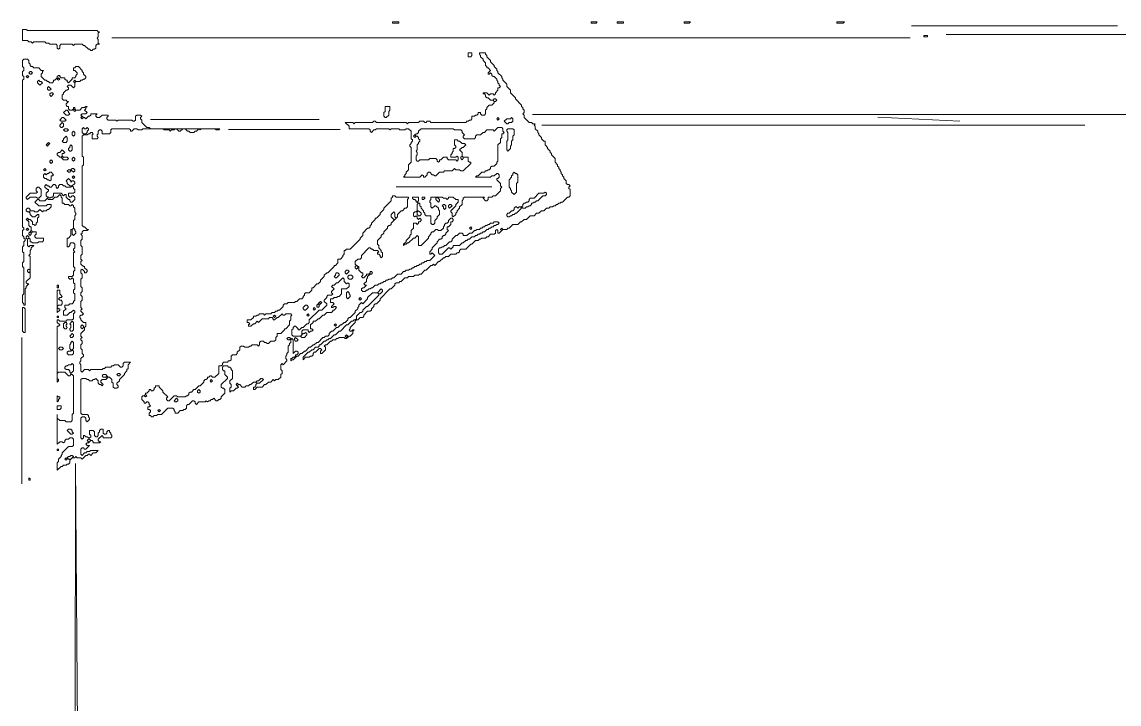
# Model space of a CAD drawing. Header units: millimetres. Extents: x 0 to 419, y 0 to 297.
# Drawn here: x 0.5 to 77.9, y 248.4 to 296.5 of the extents above; entities that cross this region are included whole.
import ezdxf

# ---------------------------------------------------------------- set-up
doc = ezdxf.new("R2010")
doc.units = ezdxf.units.MM
for name, color, linetype, lineweight in [('PAGE_001_TRACE_CURVE', 6, 'CONTINUOUS', 0), ('PAGE_001_TRACE_STRAIGHT', 5, 'CONTINUOUS', 0), ('PAGE_001_TRACE_TEXT_SYMBOL', 6, 'CONTINUOUS', 0)]:
    doc.layers.add(name, color=color, linetype=linetype, lineweight=lineweight)

msp = doc.modelspace()

# ---------------------------------------------------------------- linework, layer by layer
at = {"layer": 'PAGE_001_TRACE_CURVE', "color": 6}
for points in [[(32.753, 294.356), (32.753, 294.268), (32.84, 294.18), (32.84, 294.093), (33.016, 293.918), (33.016, 293.83), (33.191, 293.655), (33.191, 293.48), (33.278, 293.392), (33.278, 293.305), (33.366, 293.305), (33.541, 293.129), (33.366, 292.954), (33.366, 292.867), (33.453, 292.867), (33.541, 292.954), (33.629, 292.867), (33.629, 292.779), (33.716, 292.692), (33.804, 292.692), (33.979, 292.516), (33.979, 292.429), (34.066, 292.341), (34.066, 292.254), (34.154, 292.166), (34.154, 292.078), (34.242, 291.991), (34.154, 291.903), (34.066, 291.903), (34.066, 291.728), (33.891, 291.553), (33.891, 291.465), (33.804, 291.378), (33.716, 291.465), (33.541, 291.465), (33.453, 291.378), (33.278, 291.553), (33.016, 291.553), (33.016, 291.465), (33.103, 291.465), (33.191, 291.378), (33.191, 291.29), (33.278, 291.203), (33.366, 291.203), (33.541, 291.027), (33.716, 291.027), (33.804, 290.94), (33.804, 290.852), (33.629, 290.677), (33.453, 290.677), (33.278, 290.502), (33.278, 290.414), (33.191, 290.327), (33.191, 290.064), (33.103, 289.977), (32.928, 289.977), (32.84, 290.064), (32.84, 290.152), (32.665, 290.152), (32.665, 290.064), (32.578, 289.977), (32.49, 289.977), (32.402, 289.889), (32.227, 289.889)], [(34.942, 291.553), (34.942, 291.728), (34.679, 291.991), (34.679, 292.166), (34.417, 292.429), (34.417, 292.516), (34.329, 292.604), (34.329, 292.692), (34.066, 292.954), (34.066, 293.042), (33.979, 293.129), (33.979, 293.217), (33.804, 293.392), (33.804, 293.48), (33.541, 293.742), (33.541, 293.83), (33.278, 294.093), (33.278, 294.18), (33.191, 294.268), (33.191, 294.356), (32.753, 294.356)], [(0.613, 293.918), (0.525, 293.83), (0.525, 293.392), (0.613, 293.305), (0.613, 293.129), (0.525, 293.042), (0.525, 292.779), (0.613, 292.692), (0.613, 292.516), (0.525, 292.429), (0.525, 282.094), (0.613, 282.007), (0.613, 281.919), (0.525, 281.832), (0.525, 281.481), (0.613, 281.394), (0.613, 281.306), (0.701, 281.219), (0.701, 281.131), (0.613, 281.043), (0.613, 280.781), (0.525, 280.693), (0.525, 280.343), (0.613, 280.255), (0.613, 279.642), (0.525, 279.555), (0.525, 279.292), (0.613, 279.204), (0.613, 277.365), (0.525, 277.277), (0.525, 276.752), (0.613, 276.664), (0.613, 276.577), (0.701, 276.577), (0.701, 277.715), (0.788, 277.803), (0.788, 277.891), (0.963, 278.066), (0.876, 278.066), (0.788, 278.153), (0.788, 278.241), (1.051, 278.504), (1.051, 279.992), (0.963, 280.08), (1.051, 280.168), (1.051, 280.43), (1.138, 280.518), (1.138, 280.605), (1.314, 280.781), (1.051, 280.781), (0.963, 280.693), (0.876, 280.781), (0.876, 281.219), (0.963, 281.306), (1.051, 281.219), (1.051, 281.043), (1.138, 281.043), (1.226, 280.956), (1.576, 280.956), (1.664, 281.043), (1.927, 281.043), (2.014, 281.131), (2.014, 281.306), (1.489, 281.306)], [(4.904, 292.516), (4.992, 292.604), (4.992, 292.692), (4.817, 292.867), (4.817, 292.954), (4.729, 293.042), (4.729, 293.129), (4.466, 293.392), (4.291, 293.392), (4.204, 293.305), (4.116, 293.305), (4.116, 293.129), (4.204, 293.129), (4.379, 292.954), (4.379, 292.867), (4.291, 292.779), (4.291, 292.692), (4.204, 292.604), (4.028, 292.604), (4.028, 292.516), (3.766, 292.254), (3.678, 292.341), (3.678, 292.429), (3.591, 292.429), (3.503, 292.516), (3.503, 292.604), (3.24, 292.604), (3.153, 292.692), (3.153, 292.779), (3.065, 292.779), (2.978, 292.692), (2.978, 292.604), (2.802, 292.429), (2.715, 292.429), (2.715, 292.341), (2.627, 292.254), (2.452, 292.254), (2.365, 292.341), (2.277, 292.341), (2.189, 292.429), (2.102, 292.429), (1.839, 292.692), (1.839, 292.867), (1.927, 292.954), (1.927, 293.042), (2.014, 293.129), (1.839, 293.129), (1.664, 293.305), (1.314, 293.305), (1.226, 293.392), (1.138, 293.392), (1.051, 293.48), (1.051, 293.567), (0.963, 293.655), (0.963, 293.83), (0.876, 293.918), (0.613, 293.918)], [(6.48, 289.801), (6.568, 289.889), (6.568, 289.977), (6.13, 289.977), (5.955, 289.801), (5.78, 289.801), (5.692, 289.889), (5.692, 289.977), (5.78, 290.064), (5.342, 290.064), (5.342, 289.977), (5.254, 289.889), (5.167, 289.889), (4.992, 289.714), (4.904, 289.801), (4.817, 289.801), (4.641, 289.977), (4.729, 290.064), (4.992, 290.064), (5.079, 290.152), (4.904, 290.327), (4.992, 290.414), (4.992, 290.502), (5.079, 290.59), (4.992, 290.59), (4.904, 290.502), (4.729, 290.502), (4.554, 290.327), (4.291, 290.327), (4.204, 290.414), (4.204, 290.502), (4.116, 290.502), (4.116, 290.414), (4.028, 290.327), (3.853, 290.327), (3.766, 290.414), (3.766, 290.59), (3.678, 290.59), (3.591, 290.677), (3.591, 290.765), (3.766, 290.94), (3.678, 290.94), (3.591, 291.027), (3.415, 291.027), (3.328, 291.115), (3.328, 291.378), (3.415, 291.465), (3.415, 291.553), (3.591, 291.728), (3.678, 291.728), (3.766, 291.816), (3.766, 291.903), (3.678, 291.991), (3.766, 292.078), (3.941, 292.078), (4.116, 291.903), (4.204, 291.991), (4.204, 292.254), (4.291, 292.341), (4.554, 292.341), (4.641, 292.429), (4.729, 292.429), (4.817, 292.516), (4.904, 292.516)], [(38.27, 283.671), (38.358, 283.758), (38.445, 283.758), (38.533, 283.846), (38.62, 283.846), (38.971, 284.196), (39.058, 284.196), (39.146, 284.284), (39.146, 284.722), (39.058, 284.809), (39.058, 284.897), (39.146, 284.984), (39.058, 285.072), (38.971, 285.072), (38.883, 285.16), (38.883, 285.335), (38.708, 285.51), (38.708, 285.598), (38.62, 285.685), (38.62, 285.773), (38.533, 285.86), (38.533, 285.948), (38.445, 286.035), (38.445, 286.123), (38.358, 286.211), (38.358, 286.298), (38.27, 286.386), (38.27, 286.473), (38.095, 286.649), (38.095, 286.911), (37.832, 287.174), (37.832, 287.262), (37.745, 287.349), (37.745, 287.437), (37.569, 287.612), (37.569, 287.699), (37.394, 287.875), (37.394, 288.137), (37.307, 288.137), (37.132, 288.313), (37.132, 288.4), (36.956, 288.575), (36.956, 288.663), (36.869, 288.75), (36.869, 288.838), (36.694, 289.013), (36.694, 289.188), (36.606, 289.276), (36.694, 289.363), (36.518, 289.363), (36.431, 289.451), (36.256, 289.451), (35.905, 289.801), (35.905, 289.977), (35.818, 290.064), (35.905, 290.152), (35.905, 290.327), (35.818, 290.414), (35.818, 290.502), (35.73, 290.59), (35.73, 290.677), (35.292, 291.115), (35.292, 291.203), (34.942, 291.553)], [(5.867, 288.838), (5.955, 288.926), (6.043, 288.926), (6.13, 288.838), (6.13, 288.663), (6.656, 288.663), (6.743, 288.75), (6.743, 288.926), (6.831, 289.013), (8.057, 289.013), (8.144, 288.926), (8.144, 288.838), (8.232, 288.838), (8.407, 289.013), (8.582, 289.013), (8.67, 288.926), (8.933, 288.926), (9.02, 289.013), (10.421, 289.013), (10.509, 288.926), (10.859, 288.926), (10.947, 288.838), (11.034, 288.926), (11.21, 288.926), (11.297, 289.013), (11.385, 289.013), (11.56, 288.838), (11.647, 288.838), (11.823, 289.013), (11.998, 289.013), (12.173, 288.838), (12.26, 288.838), (12.348, 288.75), (12.611, 288.75), (12.698, 288.838), (12.786, 288.838), (12.961, 289.013), (13.049, 288.926), (13.136, 289.013), (14.099, 289.013), (14.187, 288.926), (14.362, 288.926), (14.45, 289.013), (9.546, 289.013), (9.458, 289.101), (9.283, 289.101), (8.933, 289.451), (8.933, 289.626), (8.845, 289.714), (8.845, 289.801), (8.933, 289.889), (8.845, 289.977), (8.582, 289.977), (8.495, 289.889), (8.495, 289.626), (8.407, 289.539), (8.32, 289.539), (8.232, 289.626), (7.269, 289.626), (7.181, 289.539), (7.094, 289.626), (6.568, 289.626), (6.48, 289.714), (6.48, 289.801)], [(32.227, 289.889), (32.227, 289.714), (32.14, 289.626), (32.052, 289.626), (31.965, 289.539), (31.877, 289.539), (31.789, 289.451), (29.337, 289.451), (29.25, 289.539), (29.075, 289.539), (28.987, 289.451), (28.9, 289.451), (28.812, 289.539), (28.549, 289.539), (28.462, 289.451), (27.761, 289.451), (27.673, 289.363), (27.586, 289.451), (25.484, 289.451), (25.397, 289.539), (25.309, 289.539), (25.221, 289.451), (23.995, 289.451), (23.908, 289.363), (23.82, 289.451), (23.295, 289.451), (23.557, 289.188), (23.557, 289.013), (24.959, 289.013), (25.046, 288.926), (25.046, 288.838), (25.134, 288.75), (25.309, 288.926), (25.397, 288.926), (25.484, 289.013), (26.36, 289.013), (26.447, 288.926), (26.535, 289.013), (27.06, 289.013), (27.148, 288.926), (27.498, 288.926), (27.586, 289.013), (27.761, 289.013), (27.936, 288.838), (27.936, 288.313), (28.024, 288.225), (28.024, 288.137), (27.936, 288.05), (27.936, 287.962), (27.849, 287.875), (27.849, 287.787), (27.936, 287.699), (27.936, 286.649), (27.761, 286.473), (27.761, 286.123), (27.586, 285.948), (27.586, 285.86), (27.498, 285.773), (27.498, 285.685), (27.411, 285.598), (28.549, 285.598), (28.724, 285.773), (28.812, 285.685), (28.812, 285.598)], [(4.641, 276.402), (4.641, 276.84), (4.729, 276.927), (4.729, 277.19), (4.641, 277.277), (4.641, 277.453), (4.729, 277.54), (4.729, 277.803), (4.641, 277.891), (4.641, 278.416), (4.729, 278.504), (4.729, 278.766), (4.641, 278.854), (4.641, 279.029), (4.729, 279.117), (4.904, 278.941), (4.904, 278.854), (4.992, 278.854), (5.079, 278.941), (5.079, 279.029), (4.904, 279.204), (4.904, 279.292), (4.817, 279.292), (4.641, 279.467), (4.641, 279.642), (4.729, 279.73), (4.641, 279.817), (4.641, 280.08), (4.729, 280.168), (4.729, 280.693), (4.641, 280.781), (4.641, 281.131), (4.729, 281.219), (4.729, 281.481), (4.641, 281.569), (4.729, 281.656), (4.729, 281.744), (4.817, 281.832), (5.079, 281.832), (5.167, 281.919), (5.079, 281.919), (4.904, 282.094), (4.817, 282.094), (4.729, 282.182), (4.729, 286.386), (4.817, 286.473), (4.817, 286.999), (4.729, 287.086), (4.729, 288.488), (4.817, 288.575), (5.079, 288.575), (5.167, 288.663), (5.254, 288.663), (5.342, 288.75), (5.43, 288.75), (5.517, 288.663), (5.43, 288.575), (5.43, 288.313), (5.78, 288.313), (5.867, 288.4), (5.78, 288.488), (5.78, 288.575), (5.867, 288.663), (5.867, 288.838)], [(29.688, 286.911), (29.25, 286.911), (29.162, 286.824), (28.549, 286.824), (28.462, 286.736), (28.374, 286.736), (28.287, 286.824), (28.287, 287.086), (28.374, 287.174), (28.374, 287.349), (28.287, 287.437), (28.374, 287.524), (28.374, 287.875), (28.462, 287.962), (28.462, 288.05), (28.549, 288.137), (28.549, 288.225), (28.462, 288.313), (28.462, 288.4), (28.374, 288.488), (28.287, 288.488), (28.199, 288.575), (28.287, 288.663), (28.374, 288.663), (28.462, 288.75), (28.462, 288.838), (28.637, 289.013), (30.914, 289.013), (31.001, 288.926), (31.439, 288.926), (31.527, 288.838), (31.527, 288.75), (31.702, 288.575), (31.614, 288.488), (31.614, 288.4), (31.702, 288.313), (32.402, 288.313), (32.49, 288.4), (32.49, 288.488), (32.578, 288.575), (32.84, 288.575), (33.016, 288.75), (33.103, 288.75), (33.278, 288.926), (33.716, 288.926), (33.804, 288.838), (34.066, 289.101), (34.329, 289.101), (34.417, 289.013), (34.417, 288.838), (34.504, 288.75), (34.417, 288.663), (34.329, 288.663), (34.329, 288.4), (34.242, 288.313), (34.242, 288.05), (34.066, 287.875), (34.066, 286.736), (33.979, 286.649), (33.979, 286.561), (33.804, 286.386), (33.629, 286.386), (33.541, 286.298), (33.541, 286.211)], [(28.812, 285.598), (28.9, 285.598), (29.075, 285.773), (29.075, 285.86), (29.162, 285.948), (29.25, 285.948), (29.425, 285.773), (29.513, 285.773), (29.6, 285.685), (29.688, 285.685), (29.95, 285.948), (30.213, 285.948), (30.301, 286.035), (30.826, 286.035), (31.001, 286.211), (31.089, 286.123), (31.352, 286.123), (31.439, 286.035), (31.614, 286.035), (32.14, 286.561), (32.14, 286.649), (32.052, 286.649), (31.965, 286.736), (31.965, 286.999), (31.614, 286.999), (31.527, 287.086), (31.527, 287.349), (31.352, 287.524), (31.527, 287.699), (31.614, 287.699), (31.789, 287.875), (31.702, 287.962), (31.527, 287.962), (31.352, 288.137), (31.264, 288.137), (31.176, 288.225), (31.001, 288.225), (31.001, 287.875), (31.089, 287.787), (31.089, 287.699), (31.001, 287.612), (30.914, 287.612), (30.914, 287.437), (30.826, 287.349), (30.826, 287.262), (30.739, 287.174), (30.739, 286.999), (31.089, 286.999), (31.176, 287.086), (31.264, 286.999), (31.264, 286.824), (31.176, 286.736), (31.089, 286.824), (30.563, 286.824), (30.476, 286.911), (30.476, 286.999), (30.213, 286.999), (30.038, 286.824), (29.95, 286.824), (29.95, 286.736), (29.863, 286.649), (29.775, 286.736), (29.775, 286.824), (29.688, 286.911)], [(33.541, 286.211), (33.453, 286.123), (33.366, 286.123), (33.278, 286.035), (33.191, 286.035), (33.103, 285.948), (32.928, 285.948), (32.665, 285.685), (32.578, 285.685), (32.49, 285.598), (33.541, 285.598), (33.629, 285.685), (33.804, 285.685), (33.979, 285.86), (34.066, 285.86), (34.154, 285.773), (34.154, 285.598), (34.066, 285.51), (33.979, 285.51), (33.979, 285.422), (34.242, 285.16), (34.242, 284.984), (34.329, 284.897), (34.242, 284.809), (34.242, 284.634), (33.891, 284.284), (33.716, 284.284), (33.629, 284.196), (33.366, 284.196), (33.366, 284.021), (33.278, 283.934), (33.191, 283.934), (33.016, 284.109), (33.103, 284.196), (31.702, 284.196), (31.614, 284.109), (31.614, 284.021), (31.527, 283.934), (31.527, 283.671), (31.352, 283.496), (31.352, 283.408), (31.176, 283.233), (31.176, 283.145), (31.089, 283.058), (31.089, 282.97), (30.914, 282.795), (30.826, 282.883), (30.826, 283.058), (30.739, 283.145), (30.739, 283.233), (31.089, 283.583), (31.089, 283.671), (31.264, 283.846), (31.264, 284.021), (31.089, 284.021), (30.914, 284.196), (30.563, 284.196), (30.563, 284.109), (30.476, 284.021), (30.388, 284.109), (30.213, 284.109), (30.126, 284.196), (29.337, 284.196), (29.337, 284.021)], [(1.489, 281.306), (1.401, 281.394), (1.401, 281.481), (1.489, 281.569), (1.489, 281.744), (1.226, 281.744), (1.138, 281.832), (1.138, 282.094), (1.051, 282.094), (0.963, 282.182), (0.963, 282.445), (0.876, 282.532), (0.963, 282.62), (1.051, 282.62), (1.226, 282.445), (1.226, 282.27), (1.314, 282.27), (1.401, 282.182), (1.489, 282.27), (1.489, 282.357), (1.576, 282.445), (1.576, 282.707), (1.664, 282.795), (1.664, 282.97), (1.576, 282.97), (1.401, 282.795), (1.226, 282.795), (1.051, 282.97), (1.051, 283.058), (0.963, 283.145), (1.051, 283.233), (1.314, 283.233), (1.401, 283.145), (1.576, 283.145), (1.751, 283.32), (1.927, 283.145), (2.014, 283.233), (2.189, 283.233), (2.277, 283.32), (2.365, 283.32), (2.54, 283.496), (2.54, 283.671), (2.277, 283.671), (2.189, 283.583), (1.664, 283.583), (1.401, 283.846), (1.576, 284.021), (1.664, 284.021), (1.751, 283.934), (2.102, 283.934), (2.277, 284.109), (2.365, 284.021), (2.627, 284.021), (2.802, 284.196), (2.978, 284.196), (3.153, 284.371), (3.24, 284.284), (3.24, 284.196), (3.328, 284.109), (3.328, 283.758), (3.415, 283.758), (3.503, 283.671), (3.766, 283.671), (3.853, 283.583)], [(24.784, 278.679), (24.608, 278.504), (24.521, 278.504), (24.433, 278.591), (24.521, 278.679), (24.521, 278.854), (24.433, 278.854), (24.258, 279.029), (24.258, 279.292), (24.171, 279.292), (23.995, 279.467), (23.995, 279.642), (24.171, 279.817), (24.346, 279.817), (24.433, 279.905), (24.433, 280.08), (24.959, 280.605), (25.046, 280.605), (25.134, 280.518), (25.221, 280.518), (25.309, 280.43), (25.572, 280.43), (25.659, 280.343), (25.572, 280.255), (25.572, 280.168), (25.659, 280.168), (25.747, 280.08), (25.747, 279.992), (25.834, 279.905), (25.922, 279.992), (25.922, 280.255), (25.834, 280.343), (25.834, 280.43), (25.659, 280.605), (25.659, 280.781), (25.572, 280.868), (25.572, 281.131), (25.834, 281.394), (25.834, 281.481), (26.01, 281.656), (26.01, 281.744), (26.272, 282.007), (26.272, 282.094), (26.36, 282.182), (26.447, 282.182), (26.535, 282.27), (26.535, 282.357), (26.973, 282.795), (26.973, 282.97), (27.236, 283.233), (27.323, 283.233), (27.498, 283.408), (27.586, 283.408), (27.673, 283.496), (27.673, 284.021), (27.761, 284.109), (27.761, 284.196), (26.885, 284.196), (26.798, 284.284), (26.623, 284.284), (26.623, 284.196), (26.535, 284.109), (26.535, 283.934), (26.01, 283.408)], [(29.337, 284.021), (29.25, 283.934), (29.25, 283.846), (29.337, 283.758), (29.337, 283.496), (29.425, 283.408), (29.6, 283.583), (29.688, 283.583), (29.863, 283.408), (29.863, 283.32), (29.95, 283.233), (29.95, 282.97), (29.775, 282.795), (29.775, 282.707), (29.6, 282.532), (29.6, 282.357), (29.513, 282.27), (29.425, 282.27), (29.337, 282.357), (29.337, 282.883), (28.987, 282.883), (28.9, 282.97), (28.9, 283.058), (28.812, 283.145), (28.812, 283.233), (28.637, 283.408), (28.637, 283.496), (28.549, 283.583), (28.549, 283.758), (28.462, 283.758), (28.374, 283.846), (28.462, 283.934), (28.462, 284.196), (28.024, 284.196), (28.024, 284.109), (28.111, 284.021), (28.199, 284.021), (28.287, 283.934), (28.287, 283.846), (28.374, 283.846), (28.462, 283.758), (28.374, 283.671), (28.374, 283.233), (28.287, 283.145), (28.199, 283.145), (28.111, 283.058), (28.111, 282.883), (28.199, 282.795), (28.287, 282.883), (28.374, 282.795), (28.374, 282.707), (28.462, 282.62), (28.549, 282.707), (28.637, 282.62), (28.637, 282.532), (28.549, 282.445), (28.462, 282.445), (28.462, 282.357), (28.374, 282.27), (28.287, 282.357), (28.111, 282.357), (28.111, 282.007), (27.936, 281.832), (27.936, 281.569)], [(3.853, 283.583), (3.941, 283.583), (4.028, 283.671), (4.116, 283.583), (4.116, 283.496), (4.204, 283.408), (4.204, 283.145), (4.291, 283.058), (4.291, 282.97), (4.204, 282.883), (4.204, 282.62), (4.116, 282.532), (4.116, 282.007), (4.028, 281.919), (3.941, 281.919), (3.941, 281.481), (3.766, 281.306), (3.678, 281.306), (3.678, 280.693), (3.766, 280.693), (3.853, 280.781), (3.853, 280.868), (3.941, 280.956), (4.116, 280.956), (4.204, 280.868), (4.204, 280.605), (4.116, 280.518), (4.116, 280.43), (4.204, 280.343), (4.116, 280.255), (4.116, 279.292), (4.204, 279.204), (4.204, 279.029), (4.116, 278.941), (4.116, 278.679), (4.028, 278.591), (3.766, 278.591), (3.766, 278.504), (3.853, 278.416), (3.941, 278.416), (4.028, 278.504), (4.116, 278.416), (4.116, 278.153), (4.204, 278.066), (4.204, 277.715), (4.116, 277.628), (4.116, 277.453), (4.204, 277.365), (4.204, 276.927), (4.116, 276.84), (4.116, 276.752), (4.028, 276.664), (3.853, 276.664), (3.766, 276.577), (3.503, 276.577), (3.503, 276.402), (3.591, 276.314), (3.415, 276.139), (3.415, 275.876), (3.678, 275.876), (3.853, 276.051), (3.941, 276.051), (4.116, 276.227), (4.204, 276.139)], [(26.01, 283.408), (26.01, 283.32), (25.747, 283.058), (25.747, 282.97), (25.484, 282.707), (25.397, 282.707), (25.397, 282.62), (25.134, 282.357), (25.134, 282.27), (25.046, 282.182), (25.046, 282.094), (24.959, 282.007), (24.871, 282.007), (24.521, 281.656), (24.521, 281.481), (24.346, 281.306), (24.346, 281.219), (23.645, 280.518), (23.382, 280.518), (23.295, 280.43), (23.207, 280.43), (23.207, 280.168), (23.12, 280.08), (23.12, 279.992), (22.944, 279.817), (22.769, 279.817), (22.769, 279.555), (22.594, 279.379), (22.507, 279.379), (22.507, 279.292), (22.069, 278.854), (21.981, 278.854), (21.806, 278.679), (21.806, 278.591), (21.543, 278.328), (21.543, 278.241), (21.368, 278.066), (21.281, 278.066), (21.018, 277.803), (20.93, 277.803), (20.93, 277.628), (20.755, 277.453), (20.492, 277.453), (20.405, 277.365), (20.405, 277.277), (20.317, 277.19), (20.317, 277.102), (20.23, 277.015), (20.055, 277.015), (19.879, 276.84), (19.792, 276.84), (19.704, 276.752), (19.266, 276.752), (19.179, 276.664), (19.004, 276.664), (18.916, 276.577), (18.916, 276.489), (18.653, 276.227), (18.566, 276.227), (18.478, 276.139), (18.391, 276.139), (18.303, 276.051), (18.128, 276.051), (18.04, 275.964)], [(28.549, 278.766), (28.637, 278.766), (28.9, 279.029), (28.987, 279.029), (29.337, 279.379), (29.425, 279.379), (29.513, 279.467), (29.6, 279.379), (29.863, 279.642), (29.95, 279.642), (30.213, 279.905), (30.301, 279.905), (30.388, 279.992), (30.563, 279.992), (30.739, 280.168), (31.089, 280.168), (31.176, 280.255), (31.264, 280.255), (31.352, 280.343), (31.352, 280.43), (31.439, 280.518), (31.789, 280.518), (32.14, 280.868), (32.227, 280.868), (32.49, 281.131), (32.665, 281.131), (32.753, 281.219), (32.84, 281.219), (32.928, 281.306), (33.191, 281.306), (33.278, 281.394), (33.366, 281.394), (33.541, 281.569), (33.804, 281.569), (33.891, 281.656), (33.891, 281.832), (33.979, 281.919), (34.066, 281.832), (34.066, 281.656), (34.154, 281.656), (34.417, 281.919), (34.679, 281.919), (34.767, 282.007), (34.855, 282.007), (35.117, 282.27), (35.468, 282.27), (35.643, 282.445), (35.73, 282.445), (35.905, 282.62), (36.081, 282.62), (36.343, 282.883), (36.606, 282.883), (36.781, 283.058), (36.956, 283.058), (37.132, 283.233), (37.307, 283.233), (37.482, 283.408), (37.657, 283.408), (37.745, 283.496), (37.92, 283.496), (38.007, 283.583), (38.095, 283.583), (38.182, 283.671), (38.27, 283.671)], [(27.936, 281.569), (27.849, 281.481), (27.849, 281.394), (27.586, 281.131), (27.586, 281.043), (27.411, 280.868), (27.411, 280.781), (27.498, 280.868), (27.586, 280.868), (27.673, 280.956), (27.761, 280.956), (28.111, 281.306), (28.199, 281.306), (28.374, 281.481), (28.462, 281.394), (28.462, 280.781), (28.637, 280.781), (29.162, 281.306), (29.162, 281.394), (29.337, 281.569), (29.337, 281.656), (29.425, 281.744), (29.513, 281.744), (29.688, 281.919), (29.775, 281.919), (29.863, 281.832), (30.038, 281.832), (30.213, 282.007), (30.213, 282.094), (30.301, 282.182), (30.301, 282.27), (30.388, 282.357), (30.476, 282.357), (30.563, 282.445), (30.563, 282.532), (30.739, 282.707), (30.826, 282.707), (30.914, 282.62), (30.914, 282.532), (30.826, 282.445), (30.739, 282.445), (30.739, 282.27), (30.563, 282.094), (30.476, 282.094), (30.476, 281.919), (30.563, 281.832), (30.388, 281.656), (30.388, 281.569), (30.301, 281.481), (30.213, 281.481), (30.126, 281.394), (30.126, 281.306), (30.038, 281.219), (29.95, 281.219), (29.775, 281.043), (29.775, 280.956), (29.425, 280.605), (29.425, 280.518), (29.25, 280.343), (29.25, 280.168), (29.337, 280.168), (29.425, 280.255), (29.6, 280.08), (29.25, 279.73)], [(33.716, 282.357), (33.804, 282.445), (34.066, 282.445), (34.154, 282.357), (34.066, 282.27), (33.979, 282.27), (33.891, 282.182), (33.804, 282.182), (33.716, 282.094), (33.629, 282.094), (33.541, 282.007), (33.453, 282.007), (33.366, 281.919), (33.278, 281.919), (33.103, 281.744), (33.016, 281.744), (32.928, 281.656), (32.84, 281.656), (32.753, 281.569), (32.665, 281.569), (32.578, 281.481), (32.49, 281.481), (32.402, 281.394), (32.227, 281.394), (32.052, 281.219), (31.965, 281.219), (31.877, 281.131), (31.789, 281.131), (31.614, 280.956), (31.527, 280.956), (31.352, 280.781), (30.914, 280.781), (30.914, 280.693), (30.739, 280.518), (30.651, 280.605), (30.563, 280.605), (30.126, 280.168), (29.95, 280.168), (29.863, 280.255), (29.863, 280.518), (29.95, 280.605), (30.038, 280.605), (30.126, 280.693), (30.213, 280.693), (30.301, 280.781), (30.388, 280.781), (30.651, 281.043), (30.739, 281.043), (30.826, 281.131), (30.826, 281.219), (31.089, 281.481), (31.176, 281.481), (31.352, 281.656), (31.527, 281.656), (31.614, 281.569), (31.614, 281.481), (31.877, 281.481), (32.052, 281.656), (32.227, 281.656), (32.402, 281.832), (32.49, 281.832), (32.578, 281.919), (32.753, 281.919), (32.84, 282.007)], [(32.84, 282.007), (32.928, 282.007), (33.016, 282.094), (33.103, 282.094), (33.191, 282.182), (33.278, 282.182), (33.366, 282.27), (33.453, 282.27), (33.541, 282.357), (33.716, 282.357)], [(29.25, 279.73), (29.075, 279.73), (28.987, 279.642), (28.9, 279.642), (28.812, 279.555), (28.724, 279.555), (28.637, 279.467), (28.549, 279.467), (28.462, 279.379), (28.374, 279.379), (28.287, 279.292), (28.199, 279.292), (28.111, 279.204), (28.024, 279.204), (27.936, 279.117), (27.849, 279.117), (27.761, 279.029), (27.586, 279.029), (27.498, 278.941), (27.411, 278.941), (27.236, 278.766), (26.973, 278.766), (26.71, 278.504), (26.623, 278.504), (26.535, 278.416), (26.36, 278.416), (26.272, 278.328), (26.185, 278.328), (26.097, 278.241), (26.01, 278.241), (25.922, 278.153), (25.834, 278.153), (25.747, 278.066), (25.659, 278.066), (25.572, 277.978), (25.397, 277.978), (25.221, 277.803), (25.134, 277.803), (25.046, 277.715), (24.959, 277.715), (24.871, 277.628), (24.784, 277.628), (24.696, 277.54), (24.521, 277.54), (24.433, 277.628), (24.433, 277.715), (24.521, 277.803), (24.608, 277.803), (24.784, 277.978), (24.696, 277.978), (24.608, 278.066), (24.784, 278.241), (24.784, 278.416), (24.871, 278.504), (24.871, 278.591), (25.046, 278.766), (25.134, 278.766), (25.221, 278.854), (25.134, 278.941), (25.046, 278.941), (25.046, 278.854), (24.959, 278.766), (24.784, 278.766), (24.784, 278.679)], [(21.543, 273.512), (21.631, 273.424), (21.543, 273.336), (21.543, 273.161), (21.631, 273.161), (21.894, 273.424), (21.894, 273.599), (21.806, 273.687), (21.894, 273.774), (21.981, 273.774), (22.244, 274.037), (22.331, 274.037), (22.419, 274.125), (22.594, 274.125), (22.682, 274.212), (22.769, 274.212), (22.857, 274.3), (23.207, 274.3), (23.295, 274.212), (23.382, 274.212), (23.557, 274.387), (23.645, 274.387), (23.82, 274.562), (23.82, 274.738), (23.908, 274.825), (23.82, 274.825), (23.733, 274.738), (23.645, 274.738), (23.557, 274.825), (23.645, 274.913), (23.645, 275), (23.995, 275.351), (23.995, 275.438), (24.083, 275.526), (24.171, 275.526), (24.346, 275.701), (24.521, 275.701), (24.608, 275.789), (24.608, 275.876), (24.871, 276.139), (25.046, 276.139), (25.134, 276.227), (25.134, 276.314), (25.309, 276.489), (25.309, 276.577), (25.397, 276.664), (25.484, 276.664), (25.747, 276.927), (25.747, 277.015), (26.447, 277.715), (26.535, 277.715), (26.798, 277.978), (26.798, 278.066), (26.885, 278.153), (27.06, 278.153), (27.148, 278.241), (27.236, 278.241), (27.498, 278.504), (27.673, 278.504), (27.761, 278.591), (28.111, 278.591), (28.199, 278.679), (28.462, 278.679), (28.549, 278.766)], [(23.12, 278.504), (23.207, 278.416), (23.207, 278.241), (23.382, 278.066), (23.47, 278.153), (23.557, 278.066), (23.557, 277.891), (23.382, 277.715), (23.032, 277.715), (23.032, 277.365), (22.857, 277.19), (22.769, 277.19), (22.682, 277.102), (22.507, 277.102), (22.419, 277.015), (22.244, 277.015), (22.244, 276.752), (22.419, 276.752), (22.507, 276.664), (22.331, 276.489), (22.331, 276.402), (22.419, 276.402), (22.507, 276.489), (22.594, 276.489), (22.682, 276.402), (22.507, 276.227), (22.419, 276.227), (22.419, 276.139), (22.331, 276.051), (21.981, 276.051), (21.806, 275.876), (21.718, 275.876), (21.456, 275.613), (21.368, 275.613), (21.193, 275.438), (21.018, 275.438), (21.018, 275.351), (20.843, 275.176), (20.843, 274.913), (20.93, 274.913), (21.018, 274.825), (20.93, 274.738), (20.843, 274.738), (20.755, 274.65), (20.668, 274.738), (20.668, 274.825), (20.317, 274.825), (20.23, 274.738), (20.23, 274.475), (20.142, 274.387), (19.617, 274.387), (19.529, 274.475), (19.529, 274.825), (19.617, 274.913), (19.617, 275), (19.704, 275.088), (19.792, 275.088), (19.967, 274.913), (19.967, 274.825), (20.055, 274.825), (20.23, 275), (20.317, 275), (20.58, 275.263), (20.668, 275.263)], [(20.668, 275.263), (20.755, 275.351), (20.755, 275.526), (21.456, 276.227), (21.631, 276.227), (21.981, 276.577), (21.981, 276.664), (21.806, 276.84), (21.806, 276.927), (21.981, 277.102), (21.981, 277.19), (22.069, 277.277), (22.331, 277.277), (22.419, 277.365), (22.331, 277.453), (22.331, 277.54), (22.507, 277.715), (22.331, 277.891), (22.419, 277.978), (22.507, 277.978), (22.682, 278.153), (22.769, 278.153), (23.12, 278.504)], [(23.295, 275.351), (23.47, 275.526), (23.47, 275.613), (23.557, 275.701), (23.645, 275.701), (23.995, 276.051), (23.995, 276.139), (24.171, 276.314), (24.171, 276.402), (24.258, 276.489), (24.258, 276.577), (24.433, 276.752), (24.521, 276.664), (24.871, 277.015), (24.871, 277.102), (25.221, 277.453), (25.572, 277.453), (25.659, 277.365), (25.659, 277.277), (24.871, 276.489), (24.784, 276.489), (24.521, 276.227), (24.521, 276.139), (24.433, 276.051), (24.346, 276.051), (24.083, 275.789), (24.083, 275.613), (23.995, 275.526), (23.908, 275.526), (23.82, 275.438), (23.733, 275.438), (23.47, 275.176), (23.382, 275.176), (22.944, 274.738), (22.857, 274.738), (22.594, 274.475), (22.507, 274.475), (22.244, 274.212), (22.156, 274.212), (22.069, 274.125), (21.981, 274.125), (21.894, 274.037), (21.806, 274.037), (21.543, 273.774), (21.456, 273.774), (21.456, 273.687), (21.368, 273.599), (21.193, 273.599), (21.018, 273.424), (20.93, 273.424), (20.755, 273.249), (20.668, 273.249), (20.317, 272.898), (20.317, 272.723), (20.492, 272.898), (20.755, 272.898), (20.843, 272.986), (20.93, 272.986), (21.018, 273.074), (21.018, 273.161), (21.105, 273.249), (21.193, 273.249), (21.456, 273.512), (21.543, 273.512)], [(7.181, 271.059), (7.356, 271.234), (7.356, 271.322), (7.707, 271.672), (7.707, 271.76), (7.882, 271.935), (7.882, 272.023), (7.969, 272.11), (7.969, 272.373), (8.144, 272.548), (7.707, 272.548), (7.619, 272.461), (7.619, 272.285), (7.531, 272.198), (7.444, 272.198), (7.269, 272.373), (7.006, 272.373), (6.918, 272.285), (6.831, 272.285), (6.743, 272.198), (6.393, 272.198), (6.305, 272.11), (6.218, 272.11), (6.13, 272.023), (5.342, 272.023), (5.254, 271.935), (5.167, 272.023), (4.904, 272.023), (4.729, 271.848), (4.641, 271.935), (4.641, 272.373), (4.554, 272.461), (4.554, 272.548), (4.641, 272.636), (4.641, 272.811), (4.817, 272.986), (4.817, 273.074), (4.729, 273.161), (4.729, 273.424), (4.641, 273.512), (4.641, 273.774), (4.729, 273.862), (4.729, 274.037), (4.641, 274.125), (4.641, 274.212), (4.729, 274.3), (4.641, 274.387), (4.641, 274.562), (4.904, 274.825), (4.904, 275), (4.992, 275.088), (4.992, 275.351), (4.817, 275.351), (4.641, 275.526), (4.641, 275.613), (4.554, 275.701), (4.554, 275.789), (4.641, 275.876), (4.729, 275.876), (4.817, 275.964), (4.641, 276.139), (4.641, 276.227), (4.729, 276.314), (4.641, 276.402)], [(4.204, 276.139), (4.204, 276.051), (4.116, 275.964), (4.116, 275.613), (4.028, 275.526), (3.678, 275.526), (3.591, 275.438), (3.153, 275.438), (3.065, 275.526), (2.978, 275.526), (2.978, 275.351), (3.153, 275.176), (3.065, 275.088), (2.978, 275.088), (2.978, 271.147), (3.065, 271.234), (3.065, 271.322), (2.978, 271.41), (2.978, 271.76), (3.065, 271.848), (3.503, 271.848), (3.766, 271.585), (3.853, 271.585), (3.941, 271.672), (4.028, 271.672), (4.116, 271.585), (4.116, 268.957), (4.028, 268.87), (4.028, 268.432), (3.941, 268.344), (3.591, 268.344), (3.503, 268.432), (3.153, 268.432), (2.978, 268.607), (2.978, 268.87), (2.978, 266.768), (3.153, 266.943), (3.328, 266.943), (3.415, 266.855), (3.503, 266.943), (3.503, 267.031), (3.591, 267.118), (3.766, 267.118), (3.853, 267.206), (4.028, 267.206), (4.116, 267.118), (4.116, 266.68), (4.028, 266.593), (3.766, 266.593), (3.328, 266.155), (3.328, 266.067), (3.24, 265.98), (3.24, 265.892), (3.065, 265.717), (3.065, 265.542), (2.978, 265.454), (2.978, 264.929), (3.24, 265.191), (3.328, 265.191), (3.415, 265.279), (3.591, 265.279), (3.678, 265.367), (3.766, 265.367), (3.853, 265.454)], [(18.04, 275.964), (17.69, 275.964), (17.602, 275.876), (17.515, 275.964), (17.252, 275.964), (17.165, 275.876), (17.077, 275.876), (16.989, 275.789), (16.814, 275.789), (16.814, 275.701), (16.639, 275.526), (16.376, 275.526), (16.376, 275.351), (16.464, 275.351), (16.552, 275.263), (16.464, 275.176), (16.464, 275.088), (16.639, 275.088), (16.814, 275.263), (16.902, 275.263), (17.077, 275.438), (17.165, 275.351), (17.427, 275.613), (17.865, 275.613), (17.953, 275.701), (18.128, 275.701), (18.215, 275.613), (18.215, 275.526), (18.303, 275.526), (18.478, 275.701), (18.566, 275.701), (18.828, 275.964), (18.916, 275.876), (19.004, 275.876), (19.091, 275.964), (19.441, 275.964), (19.529, 275.876), (19.441, 275.789), (19.441, 275.526), (19.354, 275.438), (19.354, 275.176), (19.091, 274.913), (19.004, 274.913), (19.004, 274.825), (18.741, 274.562), (18.478, 274.562), (18.478, 274.387), (18.391, 274.3), (18.391, 274.125), (18.303, 274.037), (18.04, 274.037), (17.865, 273.862), (17.778, 273.862), (17.69, 273.949), (17.602, 273.949), (17.515, 274.037), (17.34, 274.037), (17.252, 273.949), (17.252, 273.774), (17.165, 273.687), (17.077, 273.774), (16.727, 273.774), (16.639, 273.687), (16.552, 273.687)], [(18.566, 271.322), (18.741, 271.497), (18.741, 271.672), (18.828, 271.76), (18.828, 271.935), (18.741, 272.023), (18.741, 272.373), (18.828, 272.461), (18.916, 272.373), (19.179, 272.636), (19.179, 272.723), (19.091, 272.811), (19.091, 272.986), (19.179, 273.074), (19.179, 273.161), (19.266, 273.249), (19.266, 273.687), (19.354, 273.774), (19.354, 273.862), (19.441, 273.949), (19.441, 274.125), (19.529, 274.212), (19.617, 274.125), (19.617, 273.161), (19.792, 273.336), (19.879, 273.336), (19.967, 273.249), (19.967, 273.161), (19.879, 273.074), (19.792, 273.074), (19.792, 272.986), (19.704, 272.898), (19.617, 272.898), (19.529, 272.811), (19.441, 272.811), (19.441, 272.636), (19.529, 272.723), (19.617, 272.723), (19.879, 272.986), (19.967, 272.986), (20.142, 273.161), (20.23, 273.161), (20.405, 273.336), (20.492, 273.336), (20.755, 273.599), (20.843, 273.599), (21.018, 273.774), (21.105, 273.774), (21.281, 273.949), (21.368, 273.949), (21.718, 274.3), (21.806, 274.3), (21.894, 274.387), (22.069, 274.387), (22.156, 274.475), (22.156, 274.562), (22.331, 274.738), (22.419, 274.738), (22.682, 275), (22.769, 275), (22.944, 275.176), (23.032, 275.176), (23.207, 275.351), (23.295, 275.351)], [(16.552, 273.687), (16.464, 273.599), (16.201, 273.599), (16.114, 273.687), (15.939, 273.687), (15.851, 273.599), (15.851, 273.424), (15.676, 273.249), (15.676, 273.161), (15.588, 273.074), (15.326, 273.074), (15.238, 272.986), (15.238, 272.723), (15.15, 272.636), (15.063, 272.636), (14.975, 272.548), (14.712, 272.548), (14.625, 272.461), (14.625, 272.373), (14.537, 272.285), (14.362, 272.285), (14.362, 271.76), (14.099, 271.497), (13.924, 271.497), (13.837, 271.585), (13.749, 271.585), (13.662, 271.497), (13.574, 271.497), (13.574, 271.41), (13.486, 271.322), (13.399, 271.322), (13.311, 271.234), (13.311, 271.147), (13.049, 270.884), (12.961, 270.884), (12.698, 270.621), (12.611, 270.621), (12.436, 270.446), (12.348, 270.446), (12.26, 270.359), (12.26, 270.271), (12.173, 270.184), (12.085, 270.184), (11.998, 270.096), (11.472, 270.096), (11.385, 270.184), (11.21, 270.184), (10.859, 269.833), (10.772, 269.833), (10.684, 269.921), (10.684, 270.008), (10.772, 270.096), (10.421, 270.446), (10.421, 270.534), (10.159, 270.797), (10.159, 270.884), (9.896, 270.884), (9.896, 270.797), (9.808, 270.709), (9.808, 270.621), (9.721, 270.534), (9.633, 270.534), (9.546, 270.621), (9.458, 270.621)], [(14.362, 269.921), (14.45, 269.921), (14.537, 270.008), (14.537, 270.096), (14.8, 270.359), (14.8, 270.621), (14.712, 270.709), (14.625, 270.709), (14.537, 270.797), (14.537, 270.972), (14.975, 271.41), (14.975, 271.497), (14.8, 271.672), (14.8, 271.935), (14.712, 271.935), (14.625, 272.023), (14.625, 272.198), (14.712, 272.285), (14.975, 272.285), (15.063, 272.198), (15.15, 272.198), (15.238, 272.11), (15.238, 272.023), (15.326, 271.935), (15.326, 271.41), (15.15, 271.234), (15.15, 271.059), (15.238, 270.972), (15.238, 270.797), (15.15, 270.709), (15.15, 270.446), (15.238, 270.534), (15.413, 270.534), (15.588, 270.709), (15.676, 270.709), (15.763, 270.797), (15.676, 270.884), (15.763, 270.972), (15.851, 270.972), (16.026, 270.797), (16.201, 270.797), (16.289, 270.884), (16.464, 270.884), (16.552, 270.972), (16.639, 270.972), (16.814, 271.147), (16.989, 271.147), (17.077, 271.059), (16.989, 270.972), (16.989, 270.884), (16.902, 270.797), (16.814, 270.797), (16.814, 270.621), (16.902, 270.621), (17.077, 270.797), (17.427, 270.797), (17.602, 270.972), (17.69, 270.972), (17.865, 271.147), (18.04, 271.147), (18.215, 271.322), (18.303, 271.234), (18.391, 271.322), (18.566, 271.322)], [(5.867, 267.381), (5.78, 267.293), (5.692, 267.293), (5.605, 267.381), (5.605, 267.644), (5.517, 267.731), (5.254, 267.731), (5.254, 267.469), (5.342, 267.381), (5.342, 267.293), (5.254, 267.206), (5.167, 267.206), (5.079, 267.293), (4.992, 267.293), (4.904, 267.381), (4.817, 267.381), (4.817, 267.206), (4.729, 267.118), (4.641, 267.206), (4.641, 268.607), (4.729, 268.695), (4.904, 268.695), (4.992, 268.607), (4.992, 268.432), (5.079, 268.344), (5.254, 268.519), (5.254, 268.607), (5.167, 268.695), (5.167, 268.782), (5.079, 268.87), (4.729, 268.87), (4.641, 268.957), (4.641, 271.322), (4.729, 271.41), (4.992, 271.41), (5.079, 271.322), (5.167, 271.322), (5.254, 271.234), (5.43, 271.234), (5.517, 271.322), (5.605, 271.322), (5.692, 271.41), (5.867, 271.234), (5.867, 271.059), (5.955, 270.972), (6.043, 270.972), (6.13, 270.884), (6.218, 270.972), (6.043, 271.147), (6.043, 271.234), (6.13, 271.322), (6.393, 271.322), (6.568, 271.497), (6.656, 271.497), (6.831, 271.322), (6.831, 271.147), (6.918, 271.059), (6.918, 270.797), (7.006, 270.709), (7.181, 270.709), (7.269, 270.797), (7.269, 270.884), (7.181, 270.972), (7.181, 271.059)], [(9.458, 270.621), (9.458, 270.534), (9.283, 270.359), (9.195, 270.359), (9.195, 270.271), (9.108, 270.184), (9.02, 270.184), (8.933, 270.096), (8.933, 269.921), (9.108, 269.746), (9.108, 269.658), (9.195, 269.658), (9.283, 269.746), (9.37, 269.746), (9.458, 269.658), (9.458, 269.57), (9.546, 269.483), (9.458, 269.395), (9.37, 269.395), (9.37, 269.22), (9.458, 269.22), (9.546, 269.133), (9.546, 269.045), (9.458, 268.957), (9.458, 268.782), (9.546, 268.782), (9.633, 268.695), (9.721, 268.695), (9.808, 268.782), (9.983, 268.782), (10.071, 268.87), (10.334, 268.87), (10.772, 269.308), (11.122, 269.308), (11.21, 269.22), (11.21, 269.133), (11.297, 269.045), (11.297, 268.957), (11.472, 268.957), (11.647, 269.133), (11.823, 269.133), (11.91, 269.22), (11.998, 269.22), (12.085, 269.308), (12.085, 269.483), (12.173, 269.57), (12.26, 269.57), (12.523, 269.833), (12.611, 269.833), (12.698, 269.746), (12.698, 269.658), (12.786, 269.57), (12.961, 269.746), (13.399, 269.746), (13.486, 269.833), (13.574, 269.746), (13.662, 269.833), (13.749, 269.833), (13.837, 269.921), (13.924, 269.921), (14.012, 270.008), (14.187, 269.833), (14.275, 269.833), (14.362, 269.921)], [(3.853, 265.454), (3.853, 265.629), (4.028, 265.805), (4.204, 265.805), (4.291, 265.892), (4.379, 265.805), (4.641, 265.805), (4.729, 265.717), (4.992, 265.98), (5.079, 265.98), (5.167, 266.067), (5.254, 266.067), (5.342, 265.98), (5.517, 266.155), (5.692, 266.155), (5.867, 266.33), (5.342, 266.33), (5.254, 266.242), (5.079, 266.242), (4.992, 266.155), (4.904, 266.155), (4.729, 265.98), (4.641, 266.067), (4.641, 266.418), (4.729, 266.505), (4.817, 266.505), (4.904, 266.418), (4.992, 266.418), (5.254, 266.68), (5.079, 266.68), (4.992, 266.768), (5.079, 266.855), (5.167, 266.855), (5.342, 267.031), (5.43, 267.031), (5.517, 266.943), (5.517, 266.855), (5.955, 266.855), (6.043, 266.943), (5.955, 266.943), (5.867, 267.031), (5.867, 267.118), (6.13, 267.381), (6.218, 267.293), (6.218, 267.206), (6.743, 267.206), (6.831, 267.293), (6.831, 267.381), (6.743, 267.469), (6.743, 267.556), (6.656, 267.644), (6.656, 267.731), (6.568, 267.731), (6.48, 267.644), (6.48, 267.556), (6.393, 267.469), (6.305, 267.469), (6.218, 267.556), (6.218, 267.819), (6.043, 267.819), (5.955, 267.731), (5.955, 267.644), (5.867, 267.556), (5.867, 267.381)]]:
    msp.add_lwpolyline(points, dxfattribs=at)
for points in [[(0.788, 292.692), (0.876, 292.779), (0.963, 292.692), (0.876, 292.604)], [(0.963, 292.954), (1.051, 293.042), (1.138, 293.042), (1.226, 292.954), (1.138, 292.867), (1.051, 292.867)], [(2.978, 292.516), (3.065, 292.604), (3.153, 292.516), (3.065, 292.429)], [(1.576, 292.341), (1.664, 292.429), (1.751, 292.341), (1.839, 292.341), (1.927, 292.254), (1.751, 292.078), (1.576, 292.254)], [(2.277, 291.903), (2.365, 291.991), (2.54, 291.816), (2.452, 291.728), (2.365, 291.728), (2.277, 291.816)], [(4.116, 292.341), (4.204, 292.429), (4.291, 292.341), (4.204, 292.254)], [(2.452, 291.465), (2.54, 291.553), (2.627, 291.553), (2.715, 291.465), (2.54, 291.29), (2.452, 291.378)], [(33.716, 291.027), (33.804, 291.115), (33.891, 291.115), (33.979, 291.027), (33.891, 290.94), (33.804, 290.94)], [(3.591, 290.327), (3.678, 290.327), (3.766, 290.239), (3.766, 290.152), (3.853, 290.064), (3.766, 289.977), (3.591, 289.977), (3.415, 290.152)], [(4.116, 290.327), (4.204, 290.414), (4.291, 290.327), (4.204, 290.239)], [(3.328, 289.801), (3.415, 289.801), (3.591, 289.626), (3.503, 289.539), (3.24, 289.539), (3.153, 289.626)], [(4.641, 289.801), (4.729, 289.889), (4.817, 289.801), (4.729, 289.714)], [(33.979, 289.714), (34.066, 289.801), (34.154, 289.714), (34.066, 289.626)], [(34.942, 289.714), (35.03, 289.801), (35.117, 289.714), (35.117, 289.539), (35.03, 289.451), (34.855, 289.451), (34.767, 289.363), (34.679, 289.363), (34.504, 289.539), (34.679, 289.714)], [(3.328, 289.451), (3.415, 289.363), (3.415, 289.188), (3.328, 289.101), (3.24, 289.101), (3.153, 289.188), (3.153, 289.276)], [(3.415, 288.926), (3.503, 289.013), (3.678, 289.013), (3.766, 288.926), (3.678, 288.838), (3.503, 288.838)], [(4.028, 288.75), (4.116, 288.838), (4.204, 288.75), (4.204, 288.575), (4.116, 288.488), (4.028, 288.575)], [(4.729, 289.013), (4.817, 289.101), (4.904, 289.013), (4.992, 289.013), (5.079, 289.101), (5.167, 289.013), (5.167, 288.926), (5.079, 288.838), (5.079, 288.75), (4.992, 288.663), (4.817, 288.663), (4.729, 288.75)], [(34.679, 288.926), (34.767, 289.013), (35.117, 289.013), (35.205, 288.926), (35.205, 288.575), (35.117, 288.488), (35.117, 288.225), (35.03, 288.137), (35.03, 287.875), (34.942, 287.787), (34.942, 287.612), (34.767, 287.437), (34.679, 287.524), (34.679, 288.137), (34.767, 288.225), (34.767, 288.75), (34.679, 288.838)], [(2.189, 287.875), (2.277, 287.962), (2.365, 287.875), (2.277, 287.787)], [(2.277, 287.962), (2.365, 288.05), (2.452, 287.962), (2.365, 287.875)], [(3.591, 288.488), (3.678, 288.4), (3.678, 288.137), (3.591, 288.05), (3.415, 288.05), (3.328, 288.137), (3.415, 288.225), (3.415, 288.313)], [(28.111, 288.488), (28.199, 288.575), (28.287, 288.488), (28.199, 288.4)], [(3.328, 287.524), (3.503, 287.349), (3.415, 287.262), (3.328, 287.262), (3.328, 287.086), (3.24, 286.999), (3.153, 286.999), (2.978, 287.174), (2.978, 287.262), (3.065, 287.349), (3.153, 287.349)], [(3.853, 287.787), (3.941, 287.875), (4.028, 287.787), (4.028, 287.524), (3.941, 287.437), (3.853, 287.437), (3.766, 287.524), (3.766, 287.612), (3.853, 287.699)], [(2.452, 286.736), (2.54, 286.824), (2.627, 286.736), (2.627, 286.649), (2.54, 286.561), (2.452, 286.649)], [(3.24, 286.999), (3.328, 287.086), (3.415, 286.999), (3.328, 286.911)], [(3.328, 286.911), (3.415, 286.999), (3.678, 286.999), (3.766, 286.911), (3.678, 286.824), (3.415, 286.824)], [(4.028, 286.911), (4.116, 286.999), (4.204, 286.911), (4.204, 286.824), (4.116, 286.736), (4.028, 286.824)], [(31.439, 286.999), (31.527, 287.086), (31.614, 286.999), (31.614, 286.911), (31.527, 286.824), (31.439, 286.911)], [(2.014, 286.123), (2.102, 286.211), (2.189, 286.123), (2.102, 286.035)], [(2.365, 285.86), (2.452, 285.948), (2.54, 285.948), (2.715, 285.773), (2.627, 285.685), (2.54, 285.685), (2.54, 285.422), (2.452, 285.335), (2.365, 285.422), (2.277, 285.422), (2.189, 285.51), (2.102, 285.51), (2.014, 285.598), (2.014, 285.773), (2.102, 285.86), (2.189, 285.773), (2.277, 285.86)], [(3.678, 286.035), (3.766, 286.123), (3.853, 286.123), (3.941, 286.035), (3.853, 285.948), (3.766, 285.948)], [(3.941, 286.123), (4.028, 286.211), (4.116, 286.211), (4.204, 286.123), (4.204, 286.035), (4.116, 285.948)], [(4.028, 285.598), (4.116, 285.685), (4.204, 285.598), (4.116, 285.51)], [(35.117, 285.86), (35.205, 285.948), (35.292, 285.86), (35.38, 285.86), (35.468, 285.773), (35.468, 285.247), (35.38, 285.16), (35.38, 284.547), (35.205, 284.371), (35.03, 284.547), (35.03, 284.634), (34.942, 284.722), (34.942, 284.809), (34.855, 284.897), (34.855, 285.422), (35.03, 285.598), (35.03, 285.685), (35.117, 285.773)], [(1.489, 284.809), (1.576, 284.897), (1.664, 284.897), (1.839, 284.722), (1.839, 284.284), (1.664, 284.109), (1.576, 284.109), (1.489, 284.196), (1.051, 284.196), (0.876, 284.021), (0.788, 284.109), (0.788, 284.196), (1.051, 284.459), (1.489, 284.459), (1.576, 284.547), (1.489, 284.634)], [(2.102, 284.984), (2.189, 285.072), (2.277, 284.984), (2.365, 284.984), (2.452, 284.897), (2.54, 284.897), (2.715, 285.072), (2.802, 285.072), (2.89, 284.984), (2.89, 284.897), (2.978, 284.809), (3.065, 284.897), (3.065, 284.984), (3.153, 285.072), (3.328, 285.072), (3.415, 284.984), (3.503, 284.984), (3.591, 284.897), (3.941, 284.897), (4.028, 284.984), (4.116, 284.897), (4.116, 284.809), (4.204, 284.722), (4.204, 284.547), (4.116, 284.459), (3.766, 284.459), (3.766, 284.284), (3.853, 284.196), (3.941, 284.196), (4.028, 284.284), (4.116, 284.284), (4.204, 284.196), (4.204, 284.021), (4.028, 283.846), (3.941, 283.846), (3.853, 283.934), (3.853, 284.021), (3.766, 284.021), (3.591, 284.196), (3.591, 284.371), (3.503, 284.371), (3.415, 284.284), (3.24, 284.459), (2.715, 284.459), (2.715, 284.284), (2.627, 284.196), (2.54, 284.196), (2.452, 284.109), (2.365, 284.196), (2.277, 284.196), (2.189, 284.284), (2.189, 284.459), (2.365, 284.634), (2.365, 284.722), (2.277, 284.722), (2.102, 284.897)], [(3.766, 285.51), (3.941, 285.335), (3.941, 285.247), (4.028, 285.335), (4.116, 285.335), (4.204, 285.247), (4.204, 285.16), (4.028, 284.984), (3.853, 284.984), (3.678, 285.16), (3.678, 285.247), (3.591, 285.335)], [(29.688, 284.109), (29.775, 284.196), (29.95, 284.021), (29.95, 283.934), (29.863, 283.846), (29.688, 284.021)], [(37.307, 284.459), (37.394, 284.547), (37.482, 284.459), (37.482, 284.371), (37.394, 284.284), (37.219, 284.284), (36.869, 283.934), (36.781, 283.934), (36.694, 283.846), (36.606, 283.846), (36.518, 283.758), (36.431, 283.758), (36.431, 283.671), (36.343, 283.583), (36.256, 283.583), (36.168, 283.496), (36.081, 283.496), (35.993, 283.408), (35.818, 283.408), (35.73, 283.496), (35.818, 283.583), (35.818, 283.671), (35.905, 283.758), (35.993, 283.758), (36.081, 283.846), (36.168, 283.846), (36.256, 283.934), (36.256, 284.021), (36.343, 284.109), (36.606, 284.109), (36.956, 284.459)], [(0.788, 283.32), (0.876, 283.408), (0.963, 283.408), (1.051, 283.32), (1.051, 283.233), (0.963, 283.145), (0.876, 283.145), (0.788, 283.233)], [(30.126, 283.583), (30.213, 283.671), (30.301, 283.671), (30.388, 283.583), (30.388, 283.408), (30.301, 283.32), (30.213, 283.408), (30.213, 283.496)], [(30.563, 283.583), (30.651, 283.671), (30.739, 283.671), (30.826, 283.583), (30.651, 283.408), (30.563, 283.496)], [(35.205, 283.408), (35.292, 283.496), (35.38, 283.496), (35.468, 283.408), (35.555, 283.496), (35.643, 283.496), (35.73, 283.408), (35.38, 283.058), (35.292, 283.058), (35.205, 282.97), (35.117, 282.97), (35.03, 282.883), (34.942, 282.883), (34.855, 282.795), (34.767, 282.795), (34.679, 282.883), (34.679, 282.97), (34.767, 283.058), (34.855, 283.058), (35.03, 283.233), (35.117, 283.233), (35.205, 283.32)], [(0.788, 282.62), (0.876, 282.707), (0.963, 282.62), (0.876, 282.532)], [(26.71, 283.145), (26.798, 283.058), (26.798, 282.795), (26.885, 282.707), (26.798, 282.62), (26.71, 282.62), (26.535, 282.795), (26.535, 282.97)], [(28.374, 283.145), (28.462, 283.233), (28.637, 283.058), (28.637, 282.97), (28.549, 282.883), (28.462, 282.883), (28.374, 282.97)], [(0.788, 281.919), (0.876, 282.007), (0.963, 281.919), (0.876, 281.832)], [(0.963, 281.656), (1.051, 281.744), (1.138, 281.656), (1.138, 281.569), (1.051, 281.481), (0.963, 281.569)], [(1.051, 281.744), (1.138, 281.832), (1.226, 281.744), (1.138, 281.656)], [(4.028, 281.919), (4.116, 282.007), (4.204, 281.919), (4.204, 281.832), (4.291, 281.744), (4.291, 281.656), (4.116, 281.481), (4.028, 281.569)], [(32.052, 282.007), (32.14, 282.094), (32.227, 282.007), (32.14, 281.919)], [(34.242, 281.919), (34.329, 282.007), (34.417, 281.919), (34.329, 281.832)], [(0.788, 281.394), (0.876, 281.481), (0.963, 281.394), (0.963, 281.306), (0.876, 281.219), (0.788, 281.306)], [(0.876, 279.029), (0.963, 279.117), (1.051, 279.029), (1.051, 278.941), (0.963, 278.854), (0.876, 278.941)], [(22.594, 278.766), (22.682, 278.854), (22.769, 278.854), (22.857, 278.766), (22.857, 278.679), (22.682, 278.504), (22.594, 278.504), (22.507, 278.591), (22.594, 278.679)], [(23.295, 278.941), (23.382, 279.029), (23.47, 279.029), (23.557, 278.941), (23.382, 278.766), (23.295, 278.854)], [(23.47, 278.591), (23.557, 278.679), (23.733, 278.679), (23.82, 278.591), (23.82, 278.504), (23.733, 278.416), (23.557, 278.416), (23.47, 278.504)], [(23.995, 279.292), (24.083, 279.379), (24.171, 279.292), (24.171, 279.204), (24.083, 279.117), (23.995, 279.204)], [(23.382, 277.453), (23.47, 277.54), (23.557, 277.453), (23.557, 277.365), (23.645, 277.277), (23.645, 277.19), (23.47, 277.015), (23.382, 277.102)], [(24.258, 277.015), (24.346, 277.102), (24.433, 277.015), (24.346, 276.927)], [(25.834, 277.715), (25.922, 277.628), (25.922, 277.54), (25.747, 277.365), (25.659, 277.365), (25.572, 277.453)], [(20.492, 276.577), (20.58, 276.577), (20.668, 276.489), (20.668, 276.402), (20.492, 276.227), (20.405, 276.227), (20.317, 276.314), (20.317, 276.402)], [(21.018, 276.314), (21.105, 276.402), (21.193, 276.314), (21.105, 276.227)], [(21.281, 276.577), (21.368, 276.664), (21.456, 276.577), (21.456, 276.489), (21.368, 276.402), (21.281, 276.489)], [(21.368, 276.664), (21.456, 276.752), (21.543, 276.664), (21.456, 276.577)], [(21.456, 276.752), (21.543, 276.84), (21.631, 276.752), (21.543, 276.664)], [(18.215, 275.789), (18.303, 275.876), (18.391, 275.789), (18.303, 275.701)], [(20.58, 275.876), (20.668, 275.964), (20.755, 275.876), (20.668, 275.789)], [(3.415, 275.263), (3.503, 275.351), (3.591, 275.351), (3.678, 275.263), (3.591, 275.176), (3.591, 275.088), (3.678, 275), (3.591, 274.913), (3.503, 274.913), (3.415, 275)], [(4.028, 275.438), (4.116, 275.351), (4.116, 274.825), (4.028, 274.738), (3.941, 274.738), (3.853, 274.825), (3.853, 274.913), (3.941, 275), (3.941, 275.176), (3.853, 275.263)], [(4.641, 275.088), (4.729, 275.176), (4.817, 275.088), (4.817, 275), (4.729, 274.913), (4.641, 275)], [(22.507, 275.176), (22.594, 275.263), (22.682, 275.176), (22.594, 275.088)], [(4.028, 274.562), (4.116, 274.475), (4.116, 274.387), (4.028, 274.3), (3.941, 274.3), (3.853, 274.387)], [(3.941, 273.949), (4.028, 274.037), (4.116, 273.949), (4.116, 273.512), (4.028, 273.424), (3.941, 273.424), (3.853, 273.512), (3.853, 273.774), (3.941, 273.862)], [(19.179, 274.212), (19.266, 274.3), (19.354, 274.3), (19.441, 274.212), (19.354, 274.125), (19.266, 274.125)], [(19.704, 274.212), (19.792, 274.3), (19.967, 274.125), (19.879, 274.037), (19.792, 274.037), (19.704, 274.125)], [(20.405, 274.562), (20.492, 274.65), (20.58, 274.562), (20.58, 274.475), (20.405, 274.3), (20.23, 274.3), (20.142, 274.387), (20.317, 274.562)], [(23.295, 274.387), (23.382, 274.475), (23.47, 274.387), (23.382, 274.3)], [(3.065, 273.512), (3.153, 273.599), (3.328, 273.599), (3.415, 273.512), (3.328, 273.424), (3.153, 273.424)], [(3.941, 273.336), (4.028, 273.424), (4.116, 273.336), (4.116, 273.161), (4.028, 273.074), (3.766, 273.074), (3.678, 273.161), (3.678, 273.249), (3.766, 273.336)], [(3.941, 272.373), (4.028, 272.461), (4.116, 272.373), (4.116, 271.935), (3.941, 271.76), (3.853, 271.848), (3.853, 271.935), (3.766, 272.023), (3.591, 272.023), (3.503, 272.11), (3.503, 272.198), (3.591, 272.285), (3.678, 272.285), (3.766, 272.373)], [(6.13, 271.585), (6.218, 271.672), (6.393, 271.672), (6.48, 271.585), (6.393, 271.497), (6.218, 271.497)], [(7.181, 271.672), (7.269, 271.76), (7.356, 271.76), (7.444, 271.672), (7.356, 271.585), (7.269, 271.585)], [(6.393, 271.497), (6.48, 271.585), (6.568, 271.497), (6.48, 271.41)], [(13.749, 271.234), (13.837, 271.322), (13.924, 271.234), (13.837, 271.147)], [(15.588, 270.972), (15.676, 271.059), (15.763, 270.972), (15.676, 270.884)], [(17.34, 271.41), (17.427, 271.41), (17.515, 271.322), (17.252, 271.059), (17.077, 271.059), (16.989, 271.147), (17.077, 271.234), (17.165, 271.234)], [(9.108, 270.184), (9.195, 270.271), (9.283, 270.184), (9.195, 270.096)], [(12.873, 270.534), (12.961, 270.621), (13.049, 270.534), (13.049, 270.446), (12.961, 270.359), (12.873, 270.446)], [(11.385, 270.008), (11.472, 269.921), (11.472, 269.833), (11.385, 269.746), (11.297, 269.746), (11.21, 269.833)], [(10.071, 269.133), (10.159, 269.22), (10.246, 269.133), (10.159, 269.045)], [(3.678, 267.731), (3.766, 267.819), (3.941, 267.819), (4.028, 267.731), (4.028, 267.644), (4.116, 267.556), (4.028, 267.469), (3.941, 267.469)], [(5.079, 267.031), (5.167, 267.118), (5.254, 267.118), (5.342, 267.031), (5.254, 266.943), (5.167, 266.943)], [(3.503, 265.717), (3.591, 265.805), (3.678, 265.717), (3.591, 265.629)], [(3.853, 265.892), (3.941, 265.98), (4.028, 265.98), (4.116, 265.892), (3.941, 265.717), (3.766, 265.717), (3.678, 265.805), (3.766, 265.892)]]:
    msp.add_lwpolyline(points, close=True, dxfattribs=at)
at = {"layer": 'PAGE_001_TRACE_STRAIGHT', "color": 5}
for p, q in [((63.229, 296.282), (77.766, 296.282)), ((6.833, 295.425), (63.141, 295.425)), ((65.681, 295.649), (120.15, 295.649)), ((9.546, 289.67), (21.456, 289.67)), ((36.506, 290.027), (374.38, 290.027)), ((60.864, 289.823), (66.644, 289.539)), ((15.051, 288.962), (22.933, 288.962)), ((37.148, 289.256), (75.477, 289.256)), ((26.885, 284.919), (33.629, 284.919)), ((0.482, 274.3), (0.482, 263.965)), ((3.961, 29.958), (4.254, 265.408)), ((4.254, 265.408), (4.548, 225.879))]:
    msp.add_line(p, q, dxfattribs=at)
at = {"layer": 'PAGE_001_TRACE_TEXT_SYMBOL', "color": 6}
for points in [[(26.623, 296.545), (26.623, 296.457), (27.06, 296.457), (27.06, 296.545)], [(40.634, 296.545), (40.634, 296.457), (40.985, 296.457), (41.072, 296.545)], [(42.474, 296.545), (42.474, 296.457), (42.911, 296.457), (42.911, 296.545)], [(47.203, 296.545), (47.203, 296.457), (47.553, 296.457), (47.64, 296.545)], [(57.974, 296.545), (57.974, 296.457), (58.412, 296.457), (58.5, 296.545)], [(0.525, 296.02), (0.525, 295.231), (0.876, 295.231), (0.963, 295.144), (1.138, 295.144), (1.226, 295.056), (1.314, 295.144), (2.102, 295.144), (2.189, 295.056), (2.365, 295.056), (2.452, 294.969), (2.89, 294.969), (2.978, 294.881), (2.978, 294.706), (3.065, 294.618), (3.153, 294.706), (3.153, 294.881), (3.24, 294.969), (4.028, 294.969), (4.116, 294.881), (4.204, 294.969), (4.729, 294.969), (4.817, 294.881), (4.904, 294.881), (5.167, 294.618), (5.254, 294.618), (5.342, 294.531), (5.43, 294.531), (5.517, 294.618), (5.605, 294.618), (5.692, 294.706), (5.692, 294.881), (5.78, 294.969), (5.955, 294.969), (5.867, 295.056), (5.867, 295.319), (5.78, 295.406), (5.867, 295.494), (5.867, 295.757), (5.955, 295.844), (5.867, 295.844), (5.78, 295.932), (0.876, 295.932), (0.788, 296.02)], [(64.104, 295.582), (64.367, 295.582), (64.367, 295.494), (64.104, 295.494)], [(31.965, 294.356), (31.965, 294.093), (32.14, 294.093), (32.227, 294.18), (32.227, 294.356)], [(26.097, 290.59), (26.097, 290.239), (26.01, 290.152), (26.01, 289.889), (26.097, 289.801), (26.185, 289.801), (26.36, 289.977), (26.36, 290.239), (26.447, 290.327), (26.447, 290.59)], [(28.724, 284.196), (28.724, 284.021), (28.812, 284.021), (28.9, 284.109), (28.9, 284.196)], [(2.978, 277.978), (3.065, 277.978), (3.065, 277.803), (2.978, 277.803)], [(2.978, 277.628), (2.978, 276.051), (3.153, 276.227), (3.153, 276.314), (3.065, 276.314), (2.978, 276.402), (2.978, 276.489), (3.065, 276.577), (3.24, 276.577), (3.328, 276.664), (3.328, 276.84), (3.24, 276.927), (3.153, 276.927), (3.065, 277.015), (3.153, 277.102), (3.24, 277.102), (3.328, 277.19), (3.153, 277.365), (3.153, 277.628)], [(0.525, 276.402), (0.525, 274.738), (0.613, 274.65), (0.701, 274.65), (0.701, 276.314), (0.613, 276.402)], [(2.978, 275.789), (3.065, 275.789), (3.065, 275.701), (2.978, 275.701)], [(2.978, 270.184), (2.978, 269.746), (3.065, 269.833), (3.065, 269.921), (3.153, 270.008), (3.153, 270.096), (3.065, 270.096)], [(2.978, 269.483), (2.978, 269.22), (3.153, 269.22), (3.24, 269.308), (3.24, 269.483)], [(2.978, 266.418), (3.065, 266.418), (3.065, 266.33), (2.978, 266.33)], [(0.963, 264.403), (0.963, 264.228), (1.051, 264.228), (1.051, 264.316)]]:
    msp.add_lwpolyline(points, close=True, dxfattribs=at)

doc.saveas('drawing.dxf')
